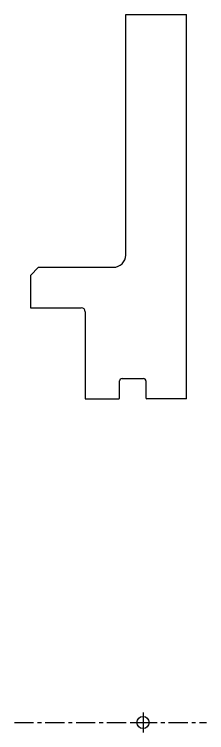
# Model space of a CAD drawing. Header units: millimetres. Extents: x -251 to 979, y 744 to 1189.
# Drawn here: x 931.1 to 978.6, y 969.3 to 1146.8 of the extents above; entities that cross this region are included whole.
import ezdxf

# ---------------------------------------------------------------- set-up
doc = ezdxf.new("R2010")
doc.units = ezdxf.units.MM
doc.header["$LTSCALE"] = 0.3
doc.linetypes.add('CENTER', pattern=[50.8, 31.75, -6.35, 6.35, -6.35])
for name, color, linetype in [('Cen', 5, 'CENTER'), ('Cont', 6, 'Continuous'), ('Hatch', 2, 'Continuous')]:
    doc.layers.add(name, color=color, linetype=linetype)

msp = doc.modelspace()

# ---------------------------------------------------------------- linework, layer by layer
at = {"layer": 'Cen', "ltscale": 0.5}
msp.add_line((931.086519, 971.764935), (978.586519, 971.764935), dxfattribs=at)
at = {"layer": 'Cont'}
for p, q in [((958.586519, 1146.764935), (973.586519, 1146.764935)), ((958.586519, 1087.264935), (958.586519, 1146.764935)), ((973.586519, 1051.764935), (973.586519, 1146.764935)), ((935.086519, 1082.264935), (937.086519, 1084.264935)), ((937.086519, 1084.264935), (955.586519, 1084.264935)), ((935.086519, 1082.264935), (935.086519, 1074.264935)), ((935.086519, 1074.264935), (947.586519, 1074.264935)), ((948.586519, 1073.264935), (948.586519, 1051.764935)), ((957.086519, 1051.964935), (957.086519, 1056.164935)), ((957.686519, 1056.764935), (962.986519, 1056.764935)), ((963.586519, 1056.164935), (963.586519, 1051.964935)), ((948.586519, 1051.764935), (956.886519, 1051.764935)), ((973.586519, 1051.764935), (963.786519, 1051.764935))]:
    msp.add_line(p, q, dxfattribs=at)
for centre, radius, start, end in [((955.586519, 1087.264935), 3, 270, 0), ((947.586519, 1073.264935), 1, 0, 90), ((957.686519, 1056.164935), 0.6, 90, 180), ((962.986519, 1056.164935), 0.6, 0, 90), ((956.886519, 1051.964935), 0.2, 270, 0), ((963.786519, 1051.964935), 0.2, 180, 270)]:
    msp.add_arc(centre, radius, start, end, dxfattribs=at)
at = {"layer": 'Hatch', "color": 2}
for p, q in [((962.870222, 974.264935), (962.870222, 969.264935)), ((960.370222, 971.764935), (965.370222, 971.764935))]:
    msp.add_line(p, q, dxfattribs=at)
msp.add_circle((962.870222, 971.764935), 1.5, dxfattribs=at)

doc.saveas('drawing.dxf')
